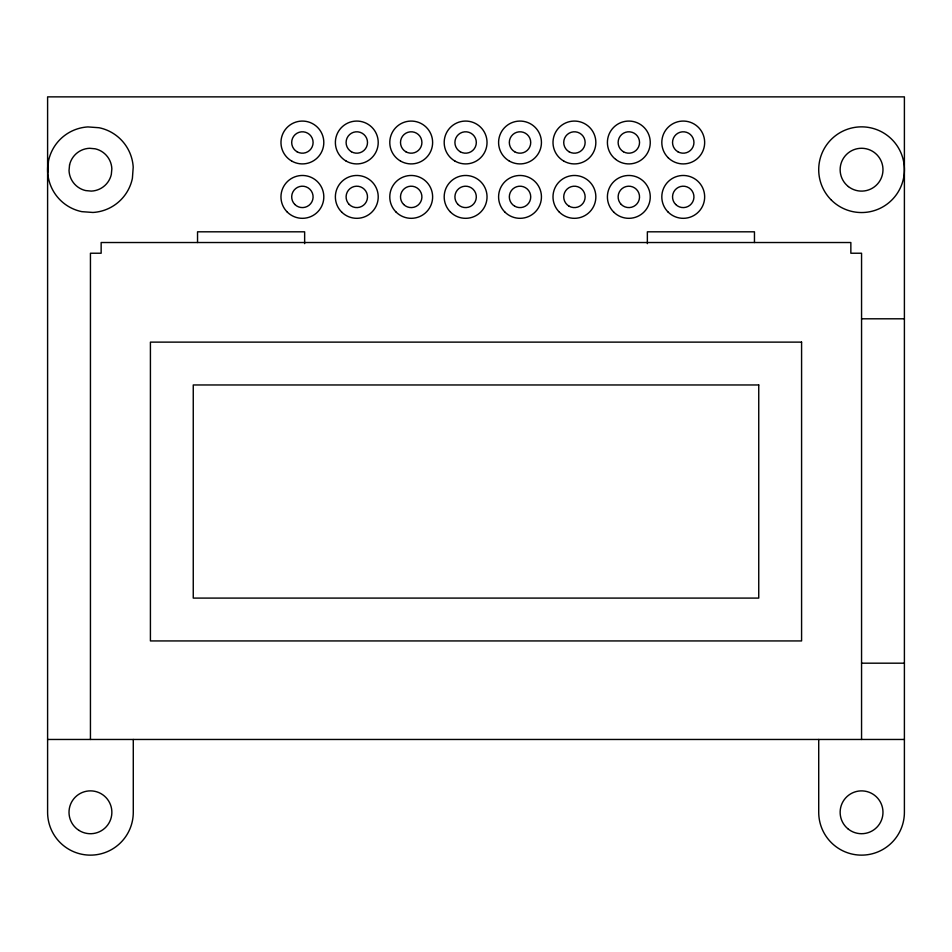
<?xml version="1.0" encoding="UTF-8"?>
<svg xmlns="http://www.w3.org/2000/svg" width="952" height="952" viewBox="0 0 952 952"><rect width="100%" height="100%" fill="white"/><g stroke="black" fill="none" stroke-linecap="round" stroke-linejoin="round"><path stroke-width="1.43" d="M47.671 172.217L48.481 161.066A42.84 42.84 0 0 1 87.917 126.925L99.067 127.735A42.84 42.84 0 0 1 133.209 167.171L132.399 178.321A42.84 42.84 0 0 1 92.963 212.463L81.812 211.653A42.84 42.84 0 0 1 47.79 165.719M861.56 318.801L904.4 318.801M861.56 663.187L904.4 663.187M47.6 739.466L904.4 739.466M861.56 739.466L861.56 253.232L850.85 253.232L850.85 242.522L101.15 242.522L101.15 253.232L90.44 253.232L90.44 739.466M818.72 739.466L818.72 812.294A42.84 42.84 0 0 0 861.56 855.134A42.84 42.84 0 0 0 904.4 812.294L904.4 96.866L47.6 96.866L47.6 812.294A42.84 42.84 0 0 0 90.44 855.134A42.84 42.84 0 0 0 133.28 812.294L133.28 739.466M754.46 242.522L754.46 231.812L647.36 231.812L647.36 243.629M304.64 243.629L304.64 231.812L197.54 231.812L197.54 242.522M69.555 164.934L69.032 170.503A21.42 21.42 0 0 0 85.68 190.578L91.249 191.102A21.42 21.42 0 0 0 111.324 174.454L111.848 168.885A21.42 21.42 0 0 0 95.2 148.809L89.631 148.286A21.42 21.42 0 0 0 69.555 164.934M801.584 342.125L150.416 342.125L150.416 640.934L801.584 640.934L801.584 342.125M758.744 384.965L193.256 384.965L193.256 598.094L758.744 598.094L758.744 384.965M831.441 200.17A42.84 42.84 0 0 0 903.008 180.535A42.84 42.84 0 0 0 850.231 128.377A42.84 42.84 0 0 0 831.441 200.17M848.399 186.592A21.42 21.42 0 0 0 882.778 172.645A21.42 21.42 0 0 0 853.504 149.845A21.42 21.42 0 0 0 848.399 186.592M847.708 828.633A21.42 21.42 0 0 0 882.635 816.114A21.42 21.42 0 0 0 854.325 792.135A21.42 21.42 0 0 0 847.708 828.633M79.016 830.418A21.42 21.42 0 0 0 111.848 813.127A21.42 21.42 0 0 0 80.456 793.337A21.42 21.42 0 0 0 79.016 830.418M668.09 212.046A21.42 21.42 0 0 0 703.933 202.443A21.42 21.42 0 0 0 677.693 176.203A21.42 21.42 0 0 0 668.09 212.046M675.67 204.466A10.71 10.71 0 0 0 693.58 199.67A10.71 10.71 0 0 0 680.466 186.556A10.71 10.71 0 0 0 675.67 204.466M668.09 157.639A21.42 21.42 0 0 0 703.933 148.036A21.42 21.42 0 0 0 677.693 121.796A21.42 21.42 0 0 0 668.09 157.639M677.883 151.761A10.71 10.71 0 0 0 693.948 142.491A10.71 10.71 0 0 0 677.883 133.22A10.71 10.71 0 0 0 677.883 151.761M613.683 212.046A21.42 21.42 0 0 0 649.526 202.443A21.42 21.42 0 0 0 623.286 176.203A21.42 21.42 0 0 0 613.683 212.046M621.263 204.466A10.71 10.71 0 0 0 639.173 199.67A10.71 10.71 0 0 0 626.059 186.556A10.71 10.71 0 0 0 621.263 204.466M615.646 159.377A21.42 21.42 0 0 0 650.049 145.466A21.42 21.42 0 0 0 620.799 122.629A21.42 21.42 0 0 0 615.646 159.377M623.477 151.761A10.71 10.71 0 0 0 639.542 142.491A10.71 10.71 0 0 0 623.477 133.22A10.71 10.71 0 0 0 623.477 151.761M563.715 161.043A21.42 21.42 0 0 0 595.845 142.491A21.42 21.42 0 0 0 563.715 123.939A21.42 21.42 0 0 0 563.715 161.043M569.07 151.761A10.71 10.71 0 0 0 585.135 142.491A10.71 10.71 0 0 0 569.07 133.22A10.71 10.71 0 0 0 569.07 151.761M559.276 212.046A21.42 21.42 0 0 0 595.119 202.443A21.42 21.42 0 0 0 568.88 176.203A21.42 21.42 0 0 0 559.276 212.046M569.07 206.167A10.71 10.71 0 0 0 585.135 196.897A10.71 10.71 0 0 0 569.07 187.627A10.71 10.71 0 0 0 569.07 206.167M504.869 212.046A21.42 21.42 0 0 0 540.712 202.443A21.42 21.42 0 0 0 514.473 176.203A21.42 21.42 0 0 0 504.869 212.046M514.663 206.167A10.71 10.71 0 0 0 530.728 196.897A10.71 10.71 0 0 0 514.663 187.627A10.71 10.71 0 0 0 514.663 206.167M509.308 161.043A21.42 21.42 0 0 0 541.438 142.491A21.42 21.42 0 0 0 509.308 123.939A21.42 21.42 0 0 0 509.308 161.043M514.663 151.761A10.71 10.71 0 0 0 530.728 142.491A10.71 10.71 0 0 0 514.663 133.22A10.71 10.71 0 0 0 514.663 151.761M454.901 161.043A21.42 21.42 0 0 0 487.031 142.491A21.42 21.42 0 0 0 454.901 123.939A21.42 21.42 0 0 0 454.901 161.043M460.256 151.761A10.71 10.71 0 0 0 476.321 142.491A10.71 10.71 0 0 0 460.256 133.22A10.71 10.71 0 0 0 460.256 151.761M450.463 212.046A21.42 21.42 0 0 0 486.305 202.443A21.42 21.42 0 0 0 460.066 176.203A21.42 21.42 0 0 0 450.463 212.046M458.043 204.466A10.71 10.71 0 0 0 475.952 199.67A10.71 10.71 0 0 0 462.839 186.556A10.71 10.71 0 0 0 458.043 204.466M396.056 212.046A21.42 21.42 0 0 0 431.899 202.443A21.42 21.42 0 0 0 405.659 176.203A21.42 21.42 0 0 0 396.056 212.046M403.636 204.466A10.71 10.71 0 0 0 421.546 199.67A10.71 10.71 0 0 0 408.432 186.556A10.71 10.71 0 0 0 403.636 204.466M400.495 161.043A21.42 21.42 0 0 0 432.625 142.491A21.42 21.42 0 0 0 400.495 123.939A21.42 21.42 0 0 0 400.495 161.043M405.849 151.761A10.71 10.71 0 0 0 421.914 142.491A10.71 10.71 0 0 0 405.849 133.22A10.71 10.71 0 0 0 405.849 151.761M346.088 161.043A21.42 21.42 0 0 0 378.218 142.491A21.42 21.42 0 0 0 346.088 123.939A21.42 21.42 0 0 0 346.088 161.043M351.443 151.761A10.71 10.71 0 0 0 367.508 142.491A10.71 10.71 0 0 0 351.443 133.22A10.71 10.71 0 0 0 351.443 151.761M341.649 212.046A21.42 21.42 0 0 0 377.492 202.443A21.42 21.42 0 0 0 351.252 176.203A21.42 21.42 0 0 0 341.649 212.046M349.229 204.466A10.71 10.71 0 0 0 367.139 199.67A10.71 10.71 0 0 0 354.025 186.556A10.71 10.71 0 0 0 349.229 204.466M287.242 212.046A21.42 21.42 0 0 0 323.085 202.443A21.42 21.42 0 0 0 296.845 176.203A21.42 21.42 0 0 0 287.242 212.046M294.822 204.466A10.71 10.71 0 0 0 312.732 199.67A10.71 10.71 0 0 0 299.618 186.556A10.71 10.71 0 0 0 294.822 204.466M291.681 161.043A21.42 21.42 0 0 0 323.811 142.491A21.42 21.42 0 0 0 291.681 123.939A21.42 21.42 0 0 0 291.681 161.043M297.036 151.761A10.71 10.71 0 0 0 313.101 142.491A10.71 10.71 0 0 0 297.036 133.22A10.71 10.71 0 0 0 297.036 151.761"/></g></svg>
